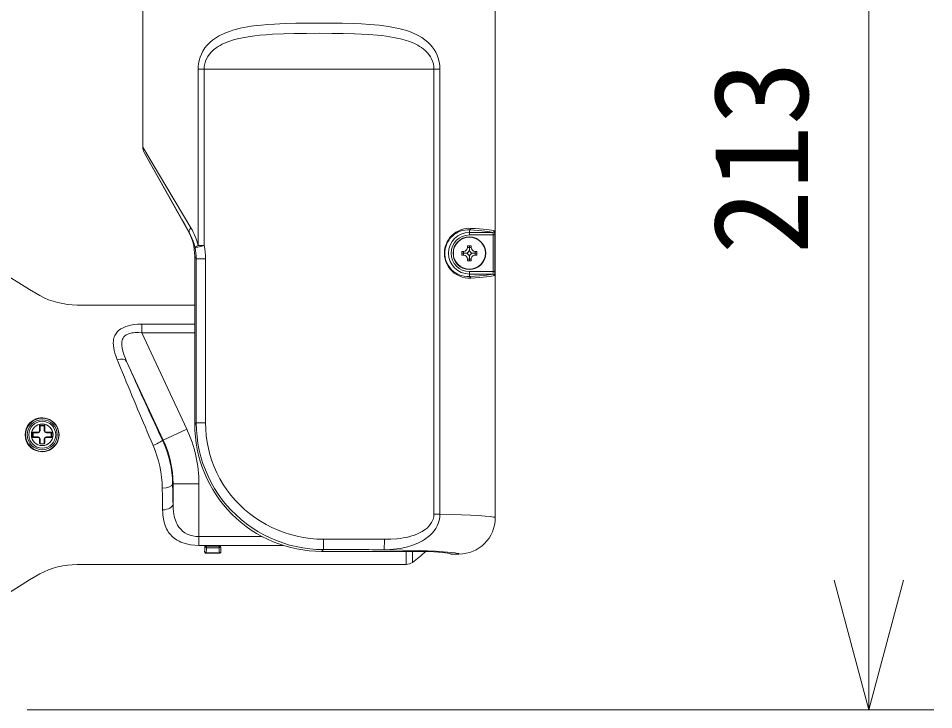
# Model space of a CAD drawing. Units: millimetres, scale not verified. Extents: x -63 to 62, y -56 to 57.
# Drawn here: x 15.43 to 33.09, y 16.62 to 29.95 of the extents above; entities that cross this region are included whole.
import ezdxf
from ezdxf.enums import TextEntityAlignment as Align

# ---------------------------------------------------------------- set-up
doc = ezdxf.new("R2010")
doc.units = ezdxf.units.MM
doc.header["$LTSCALE"] = 0.125
for name, color, linetype, lineweight in [('0-0_0', 7, 'Continuous', 20), ('0-4_SUNPO', 7, 'Continuous', 20), ('0-5_GAIKEI', 1, 'Continuous', 18)]:
    doc.layers.add(name, color=color, linetype=linetype, lineweight=lineweight)
doc.styles.add('ＭＳ ゴシック', font='')
doc.styles.get('ＭＳ ゴシック').set_extended_font_data('MS Gothic')

# ---------------------------------------------------------------- blocks, each defined once
blk = doc.blocks.new('_Open30')
at = {"layer": '0-0_0'}
blk.add_line((0, 0), (-1, 0), dxfattribs=at)
blk.add_lwpolyline([(-1, 0.26795), (0, 0), (-1, -0.26795)], dxfattribs=at)
blk = doc.blocks.new('D3')
at = {"layer": '0-4_SUNPO'}
for p, q in [((223.3858, 225.4138), (226.5942, 225.4138)), ((225.3442, 222.9138), (225.3442, 206.6138)), ((209.1084, 204.1138), (226.5942, 204.1138))]:
    blk.add_line(p, q, dxfattribs=at)
at = {"layer": '0-4_SUNPO', "xscale": 2.5, "yscale": 2.5}
for p, rotation in [((225.3442, 225.4138), 90), ((225.3442, 204.1138), 270)]:
    blk.add_blockref('_Open30', p, dxfattribs=dict(at, rotation=rotation))
at = {"layer": '0-4_SUNPO', "style": 'ＭＳ ゴシック'}
blk.add_text('213', height=1.833, rotation=90, dxfattribs=at).set_placement((224.7192, 212.8888), align=Align.BOTTOM_LEFT)

msp = doc.modelspace()

# ---------------------------------------------------------------- linework, layer by layer
at = {"layer": '0-5_GAIKEI', "color": 7}
for p, q in [((17.8352, 31.8669), (17.8352, 27.4592)), ((24.6352, 20.3163), (24.6352, 31.8669)), ((17.8608, 27.3612), (18.7329, 25.8098)), ((18.644, 25.9679), (18.7087, 25.853)), ((18.8376, 25.3608), (18.8376, 22.1178)), ((15.6518, 24.7157), (15.0424, 25.0924)), ((18.8376, 24.4169), (16.7034, 24.4169)), ((23.1928, 19.6693), (21.2861, 19.6693)), ((23.815, 19.6169), (23.9351, 19.6169)), ((22.9182, 19.4169), (16.7034, 19.4169)), ((15.6518, 19.1181), (15.0424, 18.7414))]:
    msp.add_line(p, q, dxfattribs=at)
at = {"layer": '0-5_GAIKEI'}
for p, q in [((23.5681, 28.9669), (18.9023, 28.9669)), ((18.9023, 25.5629), (18.9023, 28.9669)), ((19.0173, 25.5629), (19.0173, 28.9669)), ((17.8352, 27.4592), (18.7618, 25.9078)), ((18.5603, 26.1169), (17.8608, 27.3612)), ((18.5603, 26.1169), (18.5879, 26.0679)), ((18.644, 25.9679), (18.5879, 26.0679)), ((24.1352, 25.7686), (24.1352, 25.8664)), ((24.1352, 25.8186), (24.5872, 25.8186)), ((24.1352, 25.7686), (24.6242, 25.7686)), ((24.6242, 25.0652), (24.6242, 25.7686)), ((19.0173, 25.5629), (18.9023, 25.5629)), ((23.9902, 25.4532), (23.9902, 25.3806)), ((23.9902, 25.4532), (24.0239, 25.4532)), ((24.0239, 25.4532), (24.0239, 25.3806)), ((24.0989, 25.5619), (24.0989, 25.5282)), ((24.0989, 25.5619), (24.1715, 25.5619)), ((24.1715, 25.5282), (24.0989, 25.5282)), ((24.1352, 25.4713), (24.1352, 25.5619)), ((24.1715, 25.5282), (24.1715, 25.5619)), ((24.2465, 25.4532), (24.2465, 25.3806)), ((24.2465, 25.4532), (24.2802, 25.4532)), ((18.8376, 25.3608), (18.8668, 25.3088)), ((19.0448, 25.3088), (18.8668, 25.3088)), ((18.8668, 25.3088), (18.8668, 22.147)), ((19.0448, 25.3088), (19.0448, 22.147)), ((23.9902, 25.4169), (24.0808, 25.4169)), ((24.0239, 25.3806), (23.9902, 25.3806)), ((24.1715, 25.3056), (24.0989, 25.3056)), ((24.0989, 25.3056), (24.0989, 25.2719)), ((24.1715, 25.2719), (24.0989, 25.2719)), ((24.1352, 25.2719), (24.1352, 25.3625)), ((24.1715, 25.2719), (24.1715, 25.3056)), ((24.1896, 25.4169), (24.2802, 25.4169)), ((24.1352, 25.0652), (24.1352, 24.9674)), ((24.6242, 25.0652), (24.1352, 25.0652)), ((24.5872, 25.0152), (24.1352, 25.0152)), ((17.8198, 23.879), (17.8198, 24.0496)), ((17.8198, 24.0496), (18.8376, 24.0496)), ((18.231, 21.8148), (17.5233, 23.3326)), ((15.8452, 22.1019), (15.8652, 22.0919)), ((15.8452, 22.1019), (15.9452, 22.1019)), ((15.8452, 22.1019), (15.8452, 21.9969)), ((15.8652, 22.0919), (15.9252, 22.0919)), ((15.9452, 22.1019), (15.9252, 22.0919)), ((15.9452, 22.1019), (15.9352, 22.0819)), ((15.9452, 21.9969), (15.9452, 22.1019)), ((19.0448, 22.147), (18.8668, 22.147)), ((15.7102, 21.9669), (15.7302, 21.9569)), ((15.7102, 21.9669), (15.8152, 21.9669)), ((15.7102, 21.9669), (15.7102, 21.8669)), ((15.7302, 21.9569), (15.8152, 21.9569)), ((15.8152, 21.9669), (15.8152, 21.9569)), ((15.8552, 21.9969), (15.8452, 21.9969)), ((15.9752, 21.9569), (15.9752, 21.9669)), ((15.9752, 21.9669), (16.0802, 21.9669)), ((15.9752, 21.9569), (16.0602, 21.9569)), ((16.0802, 21.9669), (16.0602, 21.9569)), ((16.0802, 21.9669), (16.0702, 21.9469)), ((16.0802, 21.8669), (16.0802, 21.9669)), ((18.231, 21.8148), (18.6839, 22.0259)), ((15.7102, 21.8669), (15.7202, 21.8869)), ((15.7102, 21.8669), (15.7302, 21.8769)), ((15.8152, 21.8669), (15.7102, 21.8669)), ((15.8152, 21.8769), (15.7302, 21.8769)), ((15.8152, 21.8769), (15.8152, 21.8669)), ((15.8552, 21.8369), (15.8452, 21.8369)), ((15.8452, 21.8369), (15.8452, 21.7519)), ((15.8452, 21.7519), (15.8552, 21.7519)), ((15.8552, 21.8369), (15.8552, 21.7519)), ((15.9352, 21.8369), (15.9452, 21.8369)), ((15.9752, 21.8669), (15.9752, 21.8769)), ((16.0602, 21.8769), (15.9752, 21.8769)), ((16.0802, 21.8669), (15.9752, 21.8669)), ((16.0802, 21.8669), (16.0602, 21.8769)), ((18.231, 21.8148), (18.2165, 21.8115)), ((18.4183, 20.97), (18.4106, 20.9683)), ((18.4183, 20.97), (18.918, 20.97)), ((18.4183, 20.5856), (18.4183, 20.97)), ((18.918, 20.97), (18.918, 19.7841)), ((20.1383, 19.9547), (18.918, 19.9547)), ((20.5446, 19.7841), (18.918, 19.7841)), ((19.0641, 19.7841), (19.0641, 19.7403)), ((19.3062, 19.7841), (19.3062, 19.7403)), ((19.0342, 19.7661), (19.0342, 19.7667)), ((19.3362, 19.7661), (19.0342, 19.7661)), ((19.0553, 19.6358), (19.0578, 19.6383)), ((19.3126, 19.6383), (19.0578, 19.6383)), ((19.0641, 19.7403), (19.3062, 19.7403)), ((19.3126, 19.6413), (19.3126, 19.6383)), ((19.315, 19.6358), (19.3126, 19.6383)), ((19.3362, 19.7661), (19.3362, 19.7667)), ((21.3195, 19.7027), (21.2861, 19.6693)), ((22.9182, 19.4169), (22.9182, 19.6693)), ((23.0363, 19.4555), (23.0363, 19.6693))]:
    msp.add_line(p, q, dxfattribs=at)
for points in [[(21.2352, 29.8543), (21.0102, 29.8533), (20.7859, 29.85), (20.5798, 29.8442), (20.3754, 29.8348), (20.2496, 29.8266), (20.1249, 29.8159), (20.0261, 29.8052), (19.9283, 29.7924), (19.7838, 29.768), (19.7123, 29.753), (19.6418, 29.7359), (19.5728, 29.7166), (19.505, 29.6947), (19.4194, 29.6618), (19.3366, 29.6233), (19.2949, 29.6008), (19.2543, 29.5763), (19.2177, 29.5519), (19.1823, 29.5256), (19.1294, 29.4806), (19.0801, 29.4305), (19.0352, 29.375), (18.9954, 29.3141), (18.9661, 29.2578), (18.9417, 29.198), (18.9228, 29.135), (18.9098, 29.0695), (18.9042, 29.0184), (18.9023, 28.9669)], [(23.5681, 28.9669), (23.5643, 29.039), (23.5533, 29.1098), (23.5353, 29.1782), (23.5134, 29.2373), (23.4866, 29.2932), (23.4543, 29.3475), (23.4178, 29.3978), (23.3777, 29.4441), (23.3345, 29.4865), (23.2787, 29.5328), (23.2196, 29.574), (23.1578, 29.6106), (23.1116, 29.6344), (23.0644, 29.6561), (23.0126, 29.6773), (22.96, 29.6965), (22.9031, 29.7149), (22.8454, 29.7315), (22.7763, 29.7488), (22.7063, 29.7641), (22.575, 29.7874), (22.4863, 29.8), (22.3968, 29.8106), (22.2159, 29.8269), (22.0549, 29.837), (21.8926, 29.8441), (21.6847, 29.85), (21.4753, 29.8531), (21.2352, 29.8543)], [(21.2352, 29.6571), (20.9952, 29.6561), (20.7576, 29.6527), (20.548, 29.647), (20.3402, 29.6376), (20.2156, 29.6295), (20.0918, 29.6188), (19.9986, 29.6087), (19.9063, 29.5965), (19.7967, 29.5786), (19.6891, 29.5565), (19.5841, 29.5291), (19.4951, 29.5003), (19.409, 29.4658), (19.3663, 29.4455), (19.3248, 29.4234), (19.2866, 29.4006), (19.2497, 29.3758), (19.2025, 29.3389), (19.1587, 29.2978), (19.1192, 29.2524), (19.0898, 29.2107), (19.0646, 29.1659), (19.0442, 29.1182), (19.0294, 29.0692), (19.0204, 29.0185), (19.0173, 28.9669)], [(23.453, 28.9669), (23.45, 29.0183), (23.441, 29.0689), (23.4263, 29.1178), (23.4065, 29.1644), (23.3833, 29.2063), (23.3565, 29.2454), (23.3265, 29.2819), (23.3022, 29.3074), (23.2764, 29.3314), (23.2448, 29.3577), (23.2116, 29.3821), (23.1758, 29.4056), (23.1387, 29.4273), (23.063, 29.465), (22.9802, 29.4985), (22.8945, 29.5267), (22.8066, 29.5504), (22.7393, 29.5657), (22.6712, 29.5791), (22.5326, 29.601), (22.4475, 29.6115), (22.3617, 29.6204), (22.1884, 29.6341), (22.0548, 29.6416), (21.9203, 29.6471), (21.7008, 29.653), (21.4793, 29.656), (21.2352, 29.6571)], [(23.453, 28.9669), (23.453, 20.3859), (23.5681, 20.3859)], [(23.5681, 28.9669), (23.5681, 20.3859), (23.9806, 20.3729), (24.1585, 20.3655), (24.3131, 20.3574), (24.441, 20.3487), (24.5387, 20.3396), (24.6002, 20.3308), (24.6197, 20.3263), (24.6304, 20.3223), (24.6334, 20.3203), (24.635, 20.3183), (24.6352, 20.3173)], [(24.161, 24.9374), (24.1091, 24.9372), (24.055, 24.9431), (23.9992, 24.9559), (23.9694, 24.9657), (23.9394, 24.9779), (23.9123, 24.991), (23.8853, 25.0062), (23.8437, 25.0346), (23.8035, 25.0689), (23.7655, 25.1095), (23.731, 25.1565), (23.7053, 25.2015), (23.6839, 25.2507), (23.6678, 25.3036), (23.6578, 25.359), (23.6543, 25.419), (23.6583, 25.4789), (23.6696, 25.5372), (23.6857, 25.5878), (23.7066, 25.635), (23.7316, 25.6782), (23.7597, 25.7172), (23.7963, 25.7579), (23.8352, 25.7926), (23.8757, 25.8216), (23.917, 25.8452), (23.9447, 25.8582), (23.9723, 25.8691), (24.0269, 25.8851), (24.0799, 25.8942), (24.1211, 25.897), (24.161, 25.8964)], [(24.1352, 24.9674), (24.0856, 24.9671), (24.0339, 24.9728), (23.9804, 24.9855), (23.9518, 24.9953), (23.9231, 25.0074), (23.897, 25.0205), (23.8711, 25.0358), (23.8317, 25.064), (23.7938, 25.0982), (23.7583, 25.1386), (23.7264, 25.1854), (23.7031, 25.2301), (23.6844, 25.2788), (23.6712, 25.3307), (23.664, 25.3849), (23.6637, 25.4434), (23.6708, 25.501), (23.6848, 25.5563), (23.7009, 25.5988), (23.7205, 25.6383), (23.7431, 25.6745), (23.7615, 25.6993), (23.7811, 25.7222), (23.8145, 25.7552), (23.8495, 25.7833), (23.8854, 25.8067), (23.9127, 25.8214), (23.94, 25.8338), (23.9941, 25.8522), (24.0468, 25.863), (24.0976, 25.8671), (24.1352, 25.8664)], [(24.5943, 25.0652), (24.5943, 25.7686), (24.5922, 25.8049), (24.5896, 25.8159), (24.588, 25.8182), (24.5872, 25.8186)], [(24.6242, 25.7686), (24.6226, 25.8203), (24.6204, 25.8397), (24.6184, 25.8471), (24.6176, 25.8482), (24.6171, 25.8486)], [(24.2802, 25.4532), (24.2802, 25.3806), (24.2465, 25.3806)], [(24.1352, 24.9674), (24.3322, 24.9809), (24.4306, 24.9899), (24.5076, 24.9992), (24.5553, 25.0072), (24.5872, 25.0152), (24.588, 25.0155), (24.5893, 25.0174), (24.5906, 25.0207), (24.5925, 25.0308), (24.5943, 25.0652)], [(24.6171, 24.9852), (24.6175, 24.9854), (24.6182, 24.9864), (24.6203, 24.9932), (24.6219, 25.0049), (24.6238, 25.0367), (24.6242, 25.0652)], [(17.8198, 24.0496), (17.7311, 24.0465), (17.6837, 24.042), (17.6368, 24.0353), (17.5969, 24.0277), (17.5579, 24.0182), (17.5058, 24.0019), (17.4567, 23.9814), (17.4117, 23.9567), (17.3888, 23.941), (17.3676, 23.924), (17.3495, 23.9069), (17.3332, 23.8889), (17.3185, 23.8695), (17.3058, 23.8493), (17.2945, 23.8276), (17.2853, 23.8051), (17.277, 23.7787), (17.2711, 23.7517), (17.2673, 23.7227), (17.2656, 23.6932), (17.2679, 23.6352), (17.2745, 23.5871), (17.2845, 23.5387), (17.2976, 23.49), (17.3131, 23.4413), (17.3421, 23.3639)], [(17.8198, 23.879), (17.7523, 23.886), (17.6857, 23.8867), (17.6534, 23.8845), (17.622, 23.8802), (17.5833, 23.8714), (17.5475, 23.8586), (17.5155, 23.8417), (17.4913, 23.8234), (17.4711, 23.802), (17.455, 23.778), (17.446, 23.7591), (17.4391, 23.7391), (17.4339, 23.7167), (17.4308, 23.6934), (17.4297, 23.6675), (17.4305, 23.6411), (17.4374, 23.5867), (17.45, 23.5311), (17.4628, 23.4877), (17.4778, 23.444), (17.4993, 23.3884), (17.5233, 23.3326)], [(18.6839, 22.0259), (17.8198, 23.879), (18.8376, 23.879)], [(15.6518, 22.1384), (15.6888, 22.1726), (15.7298, 22.2003), (15.774, 22.2213), (15.8161, 22.2344), (15.8599, 22.2417), (15.9049, 22.2431), (15.9504, 22.2382), (15.9956, 22.2267), (16.0331, 22.2117), (16.0689, 22.1919), (16.1021, 22.1676), (16.1321, 22.1393), (16.1628, 22.101), (16.1874, 22.0587), (16.2053, 22.0132), (16.2163, 21.9655), (16.2199, 21.9169)], [(15.8452, 22.1019), (15.8552, 22.0819), (15.8552, 21.9969)], [(15.9452, 21.9969), (15.9352, 21.9969), (15.9352, 22.0819)], [(21.3195, 19.7027), (21.1869, 19.7063), (21.0547, 19.717), (20.9233, 19.7349), (20.793, 19.7598), (20.6643, 19.7917), (20.5374, 19.8304), (20.4129, 19.876), (20.2909, 19.9282), (20.172, 19.9869), (20.0564, 20.0519), (19.9444, 20.1231), (19.8369, 20.1999), (19.7336, 20.2824), (19.6349, 20.3704), (19.5411, 20.4636), (19.4525, 20.5618), (19.3692, 20.6646), (19.2917, 20.7718), (19.22, 20.8831), (19.1545, 20.9981), (19.0953, 21.1165), (19.0426, 21.238), (18.9964, 21.3627), (18.9571, 21.4898), (18.9247, 21.6188), (18.8994, 21.7495), (18.8813, 21.8813), (18.8704, 22.014), (18.8668, 22.147), (18.8376, 22.1178)], [(21.3203, 19.9026), (21.1921, 19.9061), (21.0642, 19.9169), (20.9372, 19.9347), (20.8113, 19.9595), (20.6871, 19.9913), (20.5648, 20.03), (20.4449, 20.0754), (20.3278, 20.1274), (20.2137, 20.1859), (20.1032, 20.2506), (19.9965, 20.3214), (19.8948, 20.3975), (19.7975, 20.4791), (19.705, 20.566), (19.6175, 20.6579), (19.5354, 20.7546), (19.4588, 20.8557), (19.3881, 20.961), (19.3235, 21.0702), (19.2652, 21.1828), (19.2134, 21.2985), (19.1683, 21.417), (19.1308, 21.5352), (19.1, 21.6552), (19.0759, 21.7768), (19.0586, 21.8996), (19.0482, 22.0231), (19.0448, 22.147)], [(15.6518, 21.6954), (15.6888, 21.6612), (15.7298, 21.6335), (15.774, 21.6125), (15.8161, 21.5994), (15.8599, 21.592), (15.9049, 21.5907), (15.9504, 21.5956), (15.9956, 21.6071), (16.0331, 21.6221), (16.0689, 21.6419), (16.1021, 21.6661), (16.1321, 21.6945), (16.1628, 21.7327), (16.1874, 21.7751), (16.2053, 21.8206), (16.2163, 21.8682), (16.2199, 21.9169)], [(15.7102, 21.9669), (15.7202, 21.9469), (15.7202, 21.8869)], [(16.0802, 21.8669), (16.0702, 21.8869), (16.0702, 21.9469)], [(15.8625, 21.7419), (15.8539, 21.7445), (15.8452, 21.7519)], [(15.8625, 21.7419), (15.9278, 21.7419), (15.9364, 21.7445), (15.9452, 21.7519), (15.9452, 21.8369)], [(15.9452, 21.7519), (15.9352, 21.7519), (15.9352, 21.8369)], [(18.4183, 20.5856), (18.4228, 20.4888), (18.428, 20.4375), (18.4353, 20.3873), (18.4434, 20.3459), (18.4535, 20.3055), (18.4646, 20.2696), (18.4776, 20.2347), (18.4908, 20.2053), (18.5057, 20.1769), (18.5334, 20.1337), (18.5661, 20.0942), (18.6038, 20.0587), (18.6465, 20.0279), (18.6944, 20.0019), (18.7464, 19.9814), (18.8017, 19.9666), (18.8593, 19.9577), (18.918, 19.9547)], [(18.2184, 20.4699), (18.2206, 20.4169), (18.2248, 20.3646), (18.234, 20.2962), (18.2481, 20.2296), (18.2677, 20.1653), (18.2935, 20.104), (18.3092, 20.0744), (18.3267, 20.0457), (18.3459, 20.0186), (18.3669, 19.9927), (18.4026, 19.9557), (18.4427, 19.9219), (18.4873, 19.8914), (18.5361, 19.8645), (18.5697, 19.8492), (18.6046, 19.8355), (18.6783, 19.8129), (18.7561, 19.7969), (18.8364, 19.7873), (18.918, 19.7841)], [(23.5681, 20.3859), (23.5641, 20.3252), (23.5527, 20.2657), (23.5347, 20.2086), (23.5126, 20.1585), (23.4862, 20.1114), (23.4541, 20.0651), (23.4188, 20.0227), (23.3722, 19.9758), (23.3227, 19.9341), (23.2711, 19.8972), (23.2337, 19.8738), (23.1957, 19.8525), (23.1526, 19.8308), (23.1092, 19.8114), (23.0259, 19.7801), (22.9424, 19.7552), (22.8593, 19.736), (22.7987, 19.7251), (22.7385, 19.7165), (22.6726, 19.7095), (22.6075, 19.7048), (22.4855, 19.7013), (22.8544, 19.6932), (23.181, 19.6831), (23.4817, 19.67), (23.7114, 19.6553), (23.7973, 19.6475), (23.8628, 19.6394), (23.9094, 19.6307), (23.9239, 19.6264), (23.9322, 19.6222), (23.9344, 19.62), (23.9351, 19.6185), (23.9351, 19.6169)], [(23.453, 20.3859), (23.4499, 20.343), (23.4409, 20.3012), (23.4264, 20.2612), (23.4072, 20.2237), (23.3823, 20.1865), (23.3539, 20.1526), (23.3188, 20.1184), (23.2813, 20.0881), (23.2528, 20.0682), (23.2236, 20.05), (23.1867, 20.0297), (23.1491, 20.0115), (23.0798, 19.9835), (23.0255, 19.9656), (22.9709, 19.9505), (22.9153, 19.9379), (22.8598, 19.9275), (22.7988, 19.9185), (22.738, 19.9116), (22.6173, 19.9034), (22.4982, 19.9012)], [(19.0641, 19.7841), (19.0543, 19.7831), (19.0443, 19.7795), (19.0372, 19.774), (19.0342, 19.7667)], [(19.3062, 19.7841), (19.316, 19.7831), (19.3261, 19.7795), (19.3331, 19.774), (19.3362, 19.7667)], [(21.3195, 19.7027), (21.3196, 19.7045), (21.3197, 19.7139), (21.3203, 19.9026)], [(19.0553, 19.6358), (19.0471, 19.6371), (19.0369, 19.6432), (19.0322, 19.6491), (19.0293, 19.6553), (19.0278, 19.6683)], [(19.0553, 19.6358), (19.315, 19.6358), (19.3232, 19.6371), (19.3334, 19.6432), (19.3382, 19.6491), (19.341, 19.6553), (19.3426, 19.6683)], [(19.3126, 19.6413), (19.0578, 19.6413), (19.0578, 19.6383)]]:
    msp.add_lwpolyline(points, dxfattribs=at)
at = {"layer": '0-5_GAIKEI', "color": 7}
for points in [[(16.7034, 24.4169), (16.5664, 24.4181), (16.4744, 24.4223), (16.3819, 24.4308), (16.2894, 24.4446), (16.1976, 24.4644), (16.107, 24.4901), (16.0185, 24.5216), (15.9326, 24.5585), (15.8494, 24.5999), (15.769, 24.6447), (15.6518, 24.7157)], [(23.785, 19.6179), (23.7852, 19.6178), (23.7866, 19.6176), (23.815, 19.6169)], [(16.7034, 19.4169), (16.5664, 19.4156), (16.4744, 19.4115), (16.3819, 19.403), (16.2894, 19.3891), (16.1976, 19.3694), (16.107, 19.3437), (16.0185, 19.3121), (15.9326, 19.2753), (15.8494, 19.2339), (15.769, 19.1891), (15.6518, 19.1181)]]:
    msp.add_lwpolyline(points, dxfattribs=at)
at = {"layer": '0-5_GAIKEI'}
for centre, radius in [((24.1352, 25.4169), 0.3089), ((15.8952, 21.9169), 0.3205), ((15.8952, 21.9169), 0.2905), ((15.8952, 21.9169), 0.26), ((15.8952, 21.9169), 0.21)]:
    msp.add_circle(centre, radius, dxfattribs=at)
at = {"layer": '0-5_GAIKEI', "color": 7}
for centre, radius, start, end in [((18.0352, 27.4592), 0.2, 179.99983, 209.34168), ((18.0352, 27.4592), 0.2, 179.99969, 209.34174), ((17.833, 25.3607), 1.0045, 0.00645, 29.34568), ((21.2854, 22.1171), 2.4478, 179.98394, 270.01607), ((23.9349, 20.3172), 0.7003, 270.01711, 0.01263), ((23.9349, 20.3172), 0.7003, 270.01708, 359.92616), ((21.2352, 21.9169), 3.05, 306.19452, 312.50224), ((23.2111, 15.9911), 3.6782, 87.68882, 90.28486), ((23.2575, 17.5386), 2.13, 87.25616, 88.96931), ((22.9182, 19.6169), 0.2, 270, 306.19445)]:
    msp.add_arc(centre, radius, start, end, dxfattribs=at)
at = {"layer": '0-5_GAIKEI'}
for centre, radius, start, end in [((17.8139, 25.2904), 1.0556, 12.60794, 29.47389), ((17.7243, 25.2837), 1.2107, 13.33705, 31.02927), ((24.1352, 25.4169), 0.4017, 90, 270), ((24.587, 25.8486), 0.0301, 270.40885, 359.90369), ((24.1352, 25.4169), 0.3517, 90, 270), ((24.1352, 25.4169), 0.315, 180.00002, 179.99994), ((17.8633, 25.3082), 1.0035, 0.03303, 12.22988), ((17.8536, 25.3086), 1.1912, 0.00793, 12.32774), ((24.0239, 25.5282), 0.075, 270, 0), ((24.0239, 25.5282), 0.125, 297.07645, 332.92355), ((24.2465, 25.5282), 0.125, 207.07645, 242.92355), ((24.2465, 25.5282), 0.075, 180.00001, 270), ((24.0239, 25.3056), 0.075, 0, 90), ((24.0239, 25.3056), 0.125, 27.07645, 62.92355), ((24.2465, 25.3056), 0.125, 117.07645, 152.92355), ((24.2465, 25.3056), 0.075, 90, 180.00001), ((24.587, 24.9852), 0.0301, 0.09633, 89.59115), ((67.4913, 43.6228), 54.0866, 201.99732, 202.28147), ((61.0425, 42.4418), 47.5298, 203.70616, 204.00744), ((93.9099, 54.528), 82.6675, 202.33288, 203.38957), ((84.1738, 52.8204), 72.8829, 204.06223, 205.1799), ((15.8911, 21.9169), 0.3261, 137.207, 222.78354), ((15.8652, 22.0819), 0.01, 90, 180.00001), ((15.9252, 22.0819), 0.01, 0, 90), ((15.7302, 21.9469), 0.01, 90, 180.00001), ((15.8152, 21.9969), 0.04, 270, 0), ((15.8152, 21.9969), 0.03, 270.00007, 0.00001), ((15.9752, 21.9969), 0.04, 180.00001, 270), ((15.9752, 21.9969), 0.03, 180.00008, 270.00001), ((16.0602, 21.9469), 0.01, 0, 90), ((16.4196, 20.97), 2.4984, 359.9998, 25.0002), ((15.7302, 21.8869), 0.01, 180.00001, 270), ((15.8152, 21.8369), 0.04, 0, 90), ((15.8152, 21.8369), 0.03, 0.00007, 90.00001), ((15.8652, 21.7519), 0.01, 180.00001, 270), ((15.9252, 21.7519), 0.01, 270, 0), ((15.9752, 21.8369), 0.04, 90, 180.00001), ((15.9752, 21.8369), 0.03, 90.00007, 180.00001), ((16.0602, 21.8869), 0.01, 270, 0), ((16.3554, 20.9391), 2.0554, 0.81402, 25.11562), ((16.4202, 20.9702), 1.9981, 359.99583, 25.00417), ((68.854, 21.6102), 50.6484, 180.81945, 181.29011), ((61.277, 21.6348), 42.8715, 180.89078, 181.40233), ((21.2359, -557.4918), 577.3943, 89.87474, 89.99162), ((11.384, 20.2131), 7.6631, 355.92275, 356.66026), ((11.3932, 20.2125), 7.654, 355.92307, 356.6565), ((11.2399, 20.192), 7.8373, 355.97093, 356.69577), ((27.1305, 20.192), 7.8373, 183.30424, 184.02907), ((26.9863, 20.2131), 7.6631, 183.33974, 184.07725), ((26.9772, 20.2125), 7.654, 183.3435, 184.07694), ((21.2359, -546.2015), 565.9042, 89.87347, 89.99153)]:
    msp.add_arc(centre, radius, start, end, dxfattribs=at)
for centre, major_axis, ratio, start_param, end_param in [((18.9073, 25.9078), (0.1743, 0.098), 0.461018, 2.2576905, 3.1415946), ((24.1352, 25.8964), (-0.0018, -0.0299), 0.860146, 0.0684782, 1.621496), ((21.2352, 25.8064), (3.37, 0), 0.034921, 0.1032121, 0.5344781), ((21.2351, 25.8364), (3.4, 0), 0.034612, 0.1032116, 0.5344758), ((19.0395, 25.5629), (0.1953, 0.043), 0.198746, 2.305141, 3.1201292), ((19.0395, 25.5629), (0.1955, 0.0423), 0.023572, 1.6793979, 3.1205519), ((24.1352, 24.9374), (0.0018, -0.0299), 0.860146, 1.5200965, 3.0731143), ((21.2351, 24.9973), (3.4, 0), 0.034613, 5.7487081, 6.1799735), ((17.3421, 23.2481), (0.1831, 0.0804), 0.544945, 0.0416348, 1.3359997), ((18.0354, 21.7271), (0.181, 0.085), 0.074757, 4.6773052, 6.2481807), ((16.4538, 20.8701), (0.0729, -1.9608), 0.895381, 1.5455467, 1.9802221), ((18.2108, 20.9683), (0.2, 0.0032), 0.412373, 4.7058698, 6.2448682), ((18.2184, 20.5856), (0.1999, 0.005), 0.578688, 4.6980464, 6.2403795), ((22.4855, 19.9012), (-0.0004, -0.2), 0.063149, 0.0349764, 1.5709359), ((19.0578, 19.6683), (-0.0299, 0.0022), 0.898994, 0.079771, 1.6353139), ((19.0578, 19.6683), (-0.0212, 0.0212), 0.998783, 0.7860072, 2.3555855), ((19.0641, 19.7661), (0.0299, -0.0018), 0.859941, 3.2100238, 4.7630295), ((19.3062, 19.7661), (0.0299, 0.0018), 0.859941, 4.6617485, 6.2147543), ((19.3126, 19.6683), (0.0299, 0.0022), 0.898994, 4.6478713, 6.2034143), ((19.3126, 19.6683), (0.0212, 0.0212), 0.998783, 3.9275998, 5.4971782)]:
    msp.add_ellipse(centre, major_axis=major_axis, ratio=ratio, start_param=start_param, end_param=end_param, dxfattribs=at)
at = {"layer": '0-5_GAIKEI', "color": 7}
msp.add_ellipse((21.2363, 19.6169), major_axis=(2.5489, 0), ratio=0.034927, start_param=0.011627, end_param=0.5863201, dxfattribs=at)

# ---------------------------------------------------------------- block references
at = {"layer": '0-4_SUNPO'}
msp.add_blockref('D3', (-193.5007, -187.4969), dxfattribs=at)

doc.saveas('drawing.dxf')
